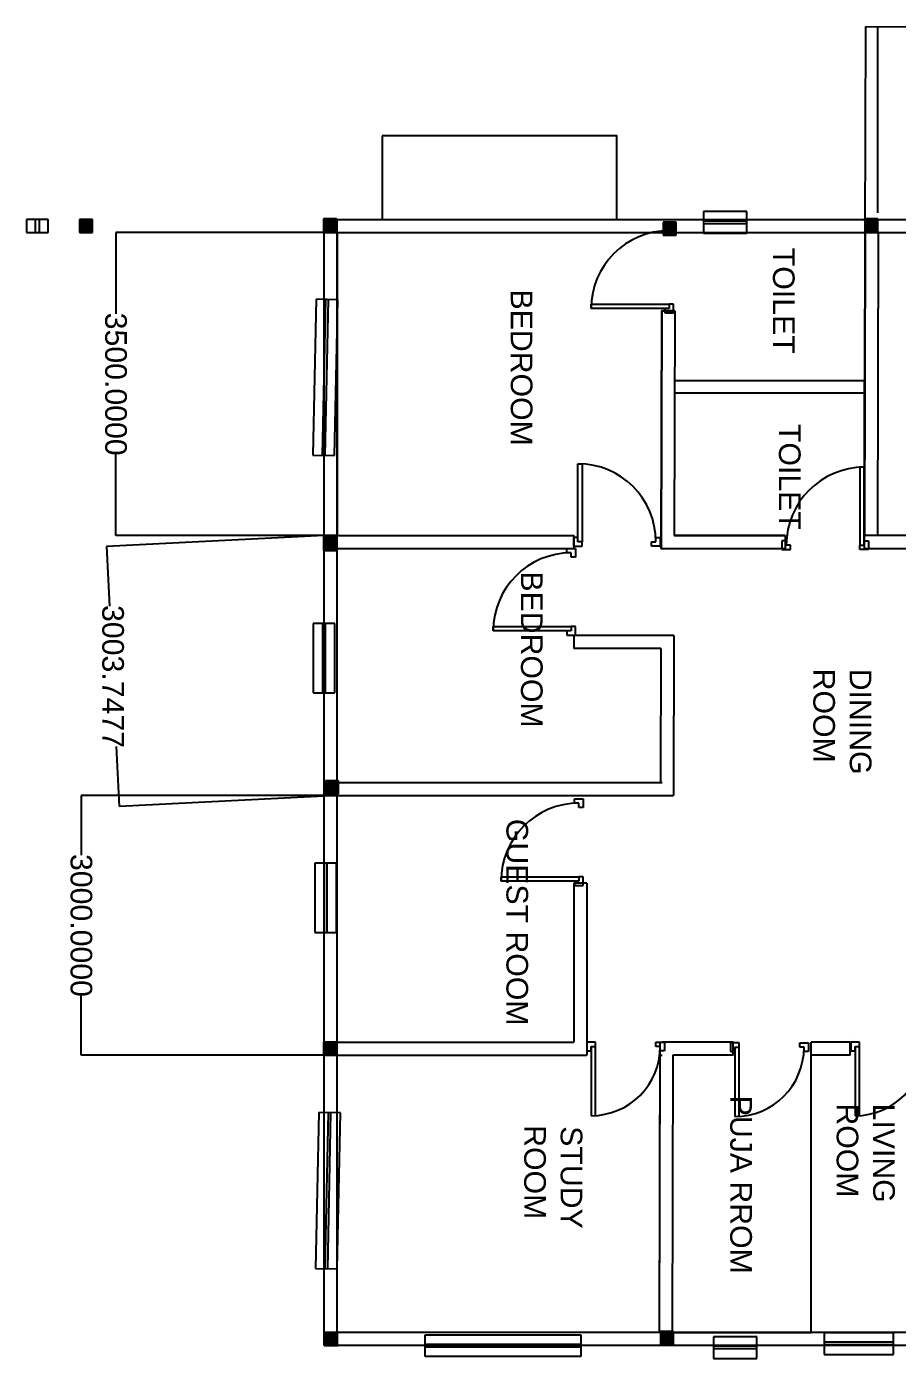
# Model space of a CAD drawing. Header units: millimetres. Extents: x 19768 to 100642, y -9270 to 68190.
# Drawn here: x 73800 to 83855, y 29734 to 45111 of the extents above; entities that cross this region are included whole.
import ezdxf

# ---------------------------------------------------------------- set-up
doc = ezdxf.new("R2010")
doc.units = ezdxf.units.MM
for name, color, linetype in [('chajha', 50, 'Continuous'), ('dimension', 80, 'Continuous'), ('doors', 200, 'Continuous'), ('projection', 255, 'Continuous'), ('text', 240, 'Continuous'), ('wall', 30, 'Continuous'), ('windows', 140, 'Continuous')]:
    doc.layers.add(name, color=color, linetype=linetype)
doc.styles.get("Standard").update_dxf_attribs({"font": 'arial.ttf', "height": 500})

msp = doc.modelspace()

# ---------------------------------------------------------------- hatches: boundary and pattern name
at = {"layer": 'projection', "true_color": 0x9898cc}
h = msp.add_hatch(color=253, dxfattribs=at)
h.dxf.hatch_style = 1
h.paths.add_polyline_path([(74410, 42883.23537914375), (74410, 42733.23537914375), (74560, 42733.23537914375), (74560, 42883.23537914375)])
at = {"layer": 'projection', "true_color": 0xf26722}
h = msp.add_hatch(color=30, dxfattribs=at)
h.dxf.hatch_style = 1
h.paths.add_polyline_path([(74410, 42883.23537914375), (74410, 42733.23537914375), (74560, 42733.23537914375), (74560, 42883.23537914375)])
at = {"layer": 'projection', "true_color": 0x9898cc}
h = msp.add_hatch(color=253, dxfattribs=at)
h.dxf.hatch_style = 1
h.paths.add_polyline_path([(77230, 42893.23537914375), (77230, 42743.23537914375), (77380, 42743.23537914375), (77380, 42893.23537914375)])
at = {"layer": 'projection', "true_color": 0xf26722}
h = msp.add_hatch(color=30, dxfattribs=at)
h.dxf.hatch_style = 1
h.paths.add_polyline_path([(77230, 42893.23537914375), (77230, 42743.23537914375), (77380, 42743.23537914375), (77380, 42893.23537914375)])
at = {"layer": 'projection', "true_color": 0x9898cc}
h = msp.add_hatch(color=253, dxfattribs=at)
h.dxf.hatch_style = 1
h.paths.add_polyline_path([(81150, 42853.23537914375), (81150, 42703.23537914375), (81300, 42703.23537914375), (81300, 42853.23537914375)])
at = {"layer": 'projection', "true_color": 0xf26722}
h = msp.add_hatch(color=30, dxfattribs=at)
h.dxf.hatch_style = 1
h.paths.add_polyline_path([(81150, 42853.23537914375), (81150, 42703.23537914375), (81300, 42703.23537914375), (81300, 42853.23537914375)])
at = {"layer": 'projection', "true_color": 0x9898cc}
h = msp.add_hatch(color=253, dxfattribs=at)
h.dxf.hatch_style = 1
h.paths.add_polyline_path([(83480, 42893.23537914375), (83480, 42743.23537914375), (83630, 42743.23537914375), (83630, 42893.23537914375)])
at = {"layer": 'projection', "true_color": 0xf26722}
h = msp.add_hatch(color=30, dxfattribs=at)
h.dxf.hatch_style = 1
h.paths.add_polyline_path([(83480, 42893.23537914375), (83480, 42743.23537914375), (83630, 42743.23537914375), (83630, 42893.23537914375)])
at = {"layer": 'projection', "true_color": 0x9898cc}
h = msp.add_hatch(color=253, dxfattribs=at)
h.dxf.hatch_style = 1
h.paths.add_polyline_path([(77230, 39223.23537914375), (77230, 39073.23537914375), (77380, 39073.23537914375), (77380, 39223.23537914375)])
at = {"layer": 'projection', "true_color": 0xf26722}
h = msp.add_hatch(color=30, dxfattribs=at)
h.dxf.hatch_style = 1
h.paths.add_polyline_path([(77230, 39223.23537914375), (77230, 39073.23537914375), (77380, 39073.23537914375), (77380, 39223.23537914375)])
at = {"layer": 'projection', "true_color": 0x9898cc}
h = msp.add_hatch(color=253, dxfattribs=at)
h.dxf.hatch_style = 1
h.paths.add_polyline_path([(77230, 39213.23537914375), (77230, 39063.23537914375), (77380, 39063.23537914375), (77380, 39213.23537914375)])
at = {"layer": 'projection', "true_color": 0xf26722}
h = msp.add_hatch(color=30, dxfattribs=at)
h.dxf.hatch_style = 1
h.paths.add_polyline_path([(77230, 39213.23537914375), (77230, 39063.23537914375), (77380, 39063.23537914375), (77380, 39213.23537914375)])
at = {"layer": 'projection', "true_color": 0x9898cc}
h = msp.add_hatch(color=253, dxfattribs=at)
h.dxf.hatch_style = 1
h.paths.add_polyline_path([(77240, 36383.23537914375), (77240, 36233.23537914375), (77390, 36233.23537914375), (77390, 36383.23537914375)])
at = {"layer": 'projection', "true_color": 0xf26722}
h = msp.add_hatch(color=30, dxfattribs=at)
h.dxf.hatch_style = 1
h.paths.add_polyline_path([(77240, 36383.23537914375), (77240, 36233.23537914375), (77390, 36233.23537914375), (77390, 36383.23537914375)])
at = {"layer": 'projection', "true_color": 0x9898cc}
h = msp.add_hatch(color=253, dxfattribs=at)
h.dxf.hatch_style = 1
h.paths.add_polyline_path([(77250, 36403.23537914375), (77250, 36253.23537914375), (77400, 36253.23537914375), (77400, 36403.23537914375)])
at = {"layer": 'projection', "true_color": 0xf26722}
h = msp.add_hatch(color=30, dxfattribs=at)
h.dxf.hatch_style = 1
h.paths.add_polyline_path([(77250, 36403.23537914375), (77250, 36253.23537914375), (77400, 36253.23537914375), (77400, 36403.23537914375)])
at = {"layer": 'projection', "true_color": 0x9898cc}
h = msp.add_hatch(color=253, dxfattribs=at)
h.dxf.hatch_style = 1
h.paths.add_polyline_path([(77230, 33383.23537914375), (77230, 33233.23537914375), (77380, 33233.23537914375), (77380, 33383.23537914375)])
at = {"layer": 'projection', "true_color": 0xf26722}
h = msp.add_hatch(color=30, dxfattribs=at)
h.dxf.hatch_style = 1
h.paths.add_polyline_path([(77230, 33383.23537914375), (77230, 33233.23537914375), (77380, 33233.23537914375), (77380, 33383.23537914375)])
at = {"layer": 'projection', "true_color": 0x9898cc}
h = msp.add_hatch(color=253, dxfattribs=at)
h.dxf.hatch_style = 1
h.paths.add_polyline_path([(77240, 30033.23537914375), (77240, 29883.23537914375), (77390, 29883.23537914375), (77390, 30033.23537914375)])
at = {"layer": 'projection', "true_color": 0xf26722}
h = msp.add_hatch(color=30, dxfattribs=at)
h.dxf.hatch_style = 1
h.paths.add_polyline_path([(77240, 30033.23537914375), (77240, 29883.23537914375), (77390, 29883.23537914375), (77390, 30033.23537914375)])
at = {"layer": 'projection', "true_color": 0x9898cc}
h = msp.add_hatch(color=253, dxfattribs=at)
h.dxf.hatch_style = 1
h.paths.add_polyline_path([(81120, 30043.23537914375), (81120, 29893.23537914375), (81270, 29893.23537914375), (81270, 30043.23537914375)])
at = {"layer": 'projection', "true_color": 0xf26722}
h = msp.add_hatch(color=30, dxfattribs=at)
h.dxf.hatch_style = 1
h.paths.add_polyline_path([(81120, 30043.23537914375), (81120, 29893.23537914375), (81270, 29893.23537914375), (81270, 30043.23537914375)])

# ---------------------------------------------------------------- linework, layer by layer
at = {"layer": 'chajha'}
msp.add_lwpolyline([(77906.35129362321, 43849.07584520662), (77906.35129362321, 42883.23537914373), (80615.38857436262, 42883.23537914373), (80615.38857436262, 43849.07584520662)], close=True, dxfattribs=at)
at = {"layer": 'dimension'}
for p, q in [((83483.77631841462, 42727.6490344771), (83489.51040464, 45110.56619152881)), ((83489.68997098063, 45110.38575891171), (84686.77288843047, 45107.50518178074)), ((77237.71311996403, 42883.29787914373), (77237.71311996404, 42893.23537914376)), ((77237.71311996401, 29883.23537914375), (77237.71311996401, 42883.23537914375)), ((77237.71311996401, 42883.23537914375), (98237.713119964, 42883.23537914375)), ((77387.65061996401, 42733.23537914375), (74829.81999999999, 42733.23537914375)), ((74830, 42733.05537914374), (74830, 41793.09686618332)), ((74830, 39233.41537914375), (74830, 40173.37389210418)), ((77237.65069794282, 39233.23225804269), (74720.94991419767, 39107.39721885543)), ((77387.65061996401, 39233.23537914375), (74829.81999999999, 39233.23537914375)), ((74721.13867838972, 39107.22643220548), (74755.61529875919, 38417.69402481611)), ((74871.12070084762, 36107.58598304748), (74836.64408047816, 36797.11839043685)), ((77387.65061996401, 36233.23537914375), (74429.81999999999, 36233.23537914375)), ((74430, 36233.05537914376), (74430, 35543.09686618332)), ((77387.65069794282, 36233.23225804268), (74870.94991419767, 36107.39721885543)), ((74430, 33233.41537914374), (74430, 33923.37389210418)), ((77387.65061996401, 33233.23537914375), (74429.81999999999, 33233.23537914375)), ((98237.713119964, 29883.23537914374), (77237.71311996401, 29883.23537914375))]:
    msp.add_line(p, q, dxfattribs=at)
for points in [[(83489.69004317033, 45110.41575882485), (83489.68989879092, 45110.35575899857), (83489.50997150177, 45110.38619204995)], [(74830.03, 42733.05537914374), (74829.97, 42733.05537914374), (74830, 42733.23537914375)], [(74830.03, 39233.41537914375), (74829.97, 39233.41537914375), (74830, 39233.23537914375)], [(74721.16864095989, 39107.227930334), (74721.10871581956, 39107.22493407698), (74721.12968961868, 39107.40620762648)], [(74430.03, 36233.05537914376), (74429.97, 36233.05537914376), (74430, 36233.23537914375)], [(74871.1506634178, 36107.587481176), (74871.09073827746, 36107.58448491897), (74871.12968961868, 36107.40620762648)], [(74430.03, 33233.41537914374), (74429.97, 33233.41537914374), (74430, 33233.23537914375)]]:
    msp.add_solid(points, dxfattribs=at)
at = {"layer": 'doors'}
for p, q in [((81168.59405505694, 42754.60843452471), (81168.59405505694, 42804.60843452471)), ((81168.59405505694, 42804.60843452471), (81268.59405505694, 42804.60843452471)), ((81218.59405505694, 42754.60843452471), (81168.59405505694, 42754.60843452471)), ((81218.59405505694, 42704.60843452471), (81218.59405505694, 42754.60843452471)), ((81268.59405505694, 42804.60843452471), (81268.59405505694, 42704.60843452471)), ((81268.59405505694, 42704.60843452471), (81218.59405505694, 42704.60843452471)), ((80318.59405505694, 41854.60843452471), (80318.59405505694, 41904.60843452471)), ((80318.59405505694, 41904.60843452471), (81218.59405505694, 41904.60843452471)), ((81218.59405505694, 41854.60843452471), (80318.59405505694, 41854.60843452471)), ((81218.59405505694, 41854.60843452471), (81168.59405505694, 41854.60843452471)), ((81168.59405505694, 41854.60843452471), (81168.59405505694, 41804.60843452471)), ((81218.59405505694, 41904.60843452471), (81218.59405505694, 41854.60843452471)), ((81268.59405505694, 41904.60843452471), (81218.59405505694, 41904.60843452471)), ((81268.59405505694, 41804.60843452471), (81268.59405505694, 41904.60843452471)), ((81168.59405505694, 41804.60843452471), (81268.59405505694, 41804.60843452471)), ((80166.94196048101, 40062.93839944126), (80216.94196048101, 40062.93839944126)), ((80166.94196048101, 39162.93839944126), (80166.94196048101, 40062.93839944126)), ((80216.94196048101, 40062.93839944126), (80216.94196048101, 39162.93839944126)), ((83473.05803951898, 40022.93839944126), (83423.05803951898, 40022.93839944126)), ((83423.05803951898, 40022.93839944126), (83423.05803951898, 39122.93839944126)), ((83473.05803951898, 39122.93839944126), (83473.05803951898, 40022.93839944126)), ((80166.94196048101, 39212.93839944126), (80116.94196048101, 39212.93839944126)), ((80116.94196048101, 39212.93839944126), (80116.94196048101, 39112.93839944126)), ((80166.94196048101, 39162.93839944126), (80166.94196048101, 39212.93839944126)), ((81066.94196048101, 39162.93839944126), (81066.94196048101, 39212.93839944126)), ((81066.94196048101, 39212.93839944126), (81116.94196048101, 39212.93839944126)), ((81116.94196048101, 39212.93839944126), (81116.94196048101, 39112.93839944126)), ((80038.59405505694, 39034.60843452471), (80038.59405505694, 39084.60843452471)), ((80038.59405505694, 39084.60843452471), (80138.59405505694, 39084.60843452471)), ((80116.94196048101, 39112.93839944126), (80216.94196048101, 39112.93839944126)), ((80138.59405505694, 39084.60843452471), (80138.59405505694, 38984.60843452471)), ((80216.94196048101, 39162.93839944126), (80166.94196048101, 39162.93839944126)), ((80216.94196048101, 39112.93839944126), (80216.94196048101, 39162.93839944126)), ((81016.94196048101, 39162.93839944126), (81066.94196048101, 39162.93839944126)), ((81016.94196048101, 39112.93839944126), (81016.94196048101, 39162.93839944126)), ((81116.94196048101, 39112.93839944126), (81016.94196048101, 39112.93839944126)), ((82573.05803951898, 39172.93839944126), (82523.05803951898, 39172.93839944126)), ((82523.05803951898, 39172.93839944126), (82523.05803951898, 39072.93839944126)), ((82523.05803951898, 39072.93839944126), (82623.05803951898, 39072.93839944126)), ((82573.05803951898, 39122.93839944126), (82573.05803951898, 39172.93839944126)), ((82623.05803951898, 39122.93839944126), (82573.05803951898, 39122.93839944126)), ((82623.05803951898, 39072.93839944126), (82623.05803951898, 39122.93839944126)), ((83423.05803951898, 39122.93839944126), (83473.05803951898, 39122.93839944126)), ((83423.05803951898, 39072.93839944126), (83423.05803951898, 39122.93839944126)), ((83523.05803951898, 39072.93839944126), (83423.05803951898, 39072.93839944126)), ((83473.05803951898, 39122.93839944126), (83473.05803951898, 39172.93839944126)), ((83473.05803951898, 39172.93839944126), (83523.05803951898, 39172.93839944126)), ((83523.05803951898, 39172.93839944126), (83523.05803951898, 39072.93839944126)), ((80088.59405505694, 39034.60843452471), (80038.59405505694, 39034.60843452471)), ((80088.59405505694, 38984.60843452471), (80088.59405505694, 39034.60843452471)), ((80138.59405505694, 38984.60843452471), (80088.59405505694, 38984.60843452471)), ((79188.59405505694, 38134.60843452471), (79188.59405505694, 38184.60843452471)), ((79188.59405505694, 38184.60843452471), (80088.59405505694, 38184.60843452471)), ((80088.59405505694, 38184.60843452471), (80088.59405505694, 38134.60843452471)), ((80138.59405505694, 38184.60843452471), (80088.59405505694, 38184.60843452471)), ((80138.59405505694, 38084.60843452471), (80138.59405505694, 38184.60843452471)), ((80088.59405505694, 38134.60843452471), (79188.59405505694, 38134.60843452471)), ((80088.59405505694, 38134.60843452471), (80038.59405505694, 38134.60843452471)), ((80038.59405505694, 38134.60843452471), (80038.59405505694, 38084.60843452471)), ((80038.59405505694, 38084.60843452471), (80138.59405505694, 38084.60843452471)), ((80128.59405505694, 36144.60843452471), (80128.59405505694, 36194.60843452471)), ((80128.59405505694, 36194.60843452471), (80228.59405505694, 36194.60843452471)), ((80178.59405505694, 36144.60843452471), (80128.59405505694, 36144.60843452471)), ((80178.59405505694, 36094.60843452471), (80178.59405505694, 36144.60843452471)), ((80228.59405505694, 36194.60843452471), (80228.59405505694, 36094.60843452471)), ((80228.59405505694, 36094.60843452471), (80178.59405505694, 36094.60843452471)), ((79278.59405505694, 35244.60843452471), (79278.59405505694, 35294.60843452471)), ((79278.59405505694, 35294.60843452471), (80178.59405505694, 35294.60843452471)), ((80178.59405505694, 35244.60843452471), (79278.59405505694, 35244.60843452471)), ((80178.59405505694, 35244.60843452471), (80128.59405505694, 35244.60843452471)), ((80128.59405505694, 35244.60843452471), (80128.59405505694, 35194.60843452471)), ((80178.59405505694, 35294.60843452471), (80178.59405505694, 35244.60843452471)), ((80228.59405505694, 35294.60843452471), (80178.59405505694, 35294.60843452471)), ((80228.59405505694, 35194.60843452471), (80228.59405505694, 35294.60843452471)), ((80128.59405505694, 35194.60843452471), (80228.59405505694, 35194.60843452471)), ((80367.8201572689, 33385.25937111996), (80267.8201572689, 33385.25937111996)), ((80267.8201572689, 33385.25937111996), (80267.8201572689, 33285.25937111996)), ((80367.8201572689, 33335.25937111996), (80367.8201572689, 33385.25937111996)), ((81067.8201572689, 33335.25937111996), (81067.8201572689, 33385.25937111996)), ((81067.8201572689, 33385.25937111996), (81167.8201572689, 33385.25937111996)), ((81167.8201572689, 33385.25937111996), (81167.8201572689, 33285.25937111996)), ((82027.8201572689, 33375.25937111996), (81927.8201572689, 33375.25937111996)), ((81927.8201572689, 33375.25937111996), (81927.8201572689, 33275.25937111996)), ((82027.8201572689, 33325.25937111996), (82027.8201572689, 33375.25937111996)), ((82727.8201572689, 33325.25937111996), (82727.8201572689, 33375.25937111996)), ((82727.8201572689, 33375.25937111996), (82827.8201572689, 33375.25937111996)), ((82827.8201572689, 33375.25937111996), (82827.8201572689, 33275.25937111996)), ((83417.8201572689, 33385.25937111996), (83317.8201572689, 33385.25937111996)), ((83317.8201572689, 33385.25937111996), (83317.8201572689, 33285.25937111996)), ((83417.8201572689, 33335.25937111996), (83417.8201572689, 33385.25937111996)), ((80267.8201572689, 33285.25937111996), (80317.8201572689, 33285.25937111996)), ((80317.8201572689, 33285.25937111996), (80317.8201572689, 33335.25937111996)), ((80317.8201572689, 33335.25937111996), (80367.8201572689, 33335.25937111996)), ((80317.8201572689, 33335.25937111996), (80317.8201572689, 32535.25937111996)), ((80367.8201572689, 32535.25937111996), (80367.8201572689, 33335.25937111996)), ((81117.8201572689, 33335.25937111996), (81067.8201572689, 33335.25937111996)), ((81117.8201572689, 33285.25937111996), (81117.8201572689, 33335.25937111996)), ((81167.8201572689, 33285.25937111996), (81117.8201572689, 33285.25937111996)), ((81927.8201572689, 33275.25937111996), (81977.8201572689, 33275.25937111996)), ((81977.8201572689, 33275.25937111996), (81977.8201572689, 33325.25937111996)), ((81977.8201572689, 33325.25937111996), (82027.8201572689, 33325.25937111996)), ((81977.8201572689, 33325.25937111996), (81977.8201572689, 32525.25937111996)), ((82027.8201572689, 32525.25937111996), (82027.8201572689, 33325.25937111996)), ((82777.8201572689, 33325.25937111996), (82727.8201572689, 33325.25937111996)), ((82777.8201572689, 33275.25937111996), (82777.8201572689, 33325.25937111996)), ((82827.8201572689, 33275.25937111996), (82777.8201572689, 33275.25937111996)), ((83317.8201572689, 33285.25937111996), (83367.8201572689, 33285.25937111996)), ((83367.8201572689, 33285.25937111996), (83367.8201572689, 33335.25937111996)), ((83367.8201572689, 33335.25937111996), (83417.8201572689, 33335.25937111996)), ((83367.8201572689, 33335.25937111996), (83367.8201572689, 32535.25937111996)), ((83417.8201572689, 32535.25937111996), (83417.8201572689, 33335.25937111996))]:
    msp.add_line(p, q, dxfattribs=at)
for centre, radius, start, end in [((81218.59405505694, 41854.60843452471), 900, 90, 180), ((80166.94196048101, 39162.93839944126), 900.0000000000036, 0, 90), ((83473.05803951898, 39122.93839944126), 900, 90, 180), ((80088.59405505694, 38134.60843452471), 900, 90, 180), ((80178.59405505694, 35244.60843452471), 900, 90, 180), ((80317.8201572689, 33335.25937111996), 800, 270, 0), ((81977.8201572689, 33325.25937111996), 800, 270, 0), ((83367.8201572689, 33335.25937111996), 800, 270, 0)]:
    msp.add_arc(centre, radius, start, end, dxfattribs=at)
at = {"layer": 'projection'}
for p, q in [((83630, 42960), (83630.00000000001, 45110.04812660994)), ((77260, 42840), (77260, 42893.23537914375)), ((77380, 42860), (77380, 42893.23537914375)), ((83480, 42870), (83480, 42893.23537914375)), ((74410, 42733.23537914375), (74410, 42733.23537914375)), ((74410, 42733.23537914375), (74410, 42733.23537914375)), ((74410, 42733.23537914375), (74410, 42733.23537914375)), ((74410, 42733.23537914375), (74410, 42733.23537914375)), ((77230, 42743.23537914375), (77230, 42743.23537914375)), ((77230, 42743.23537914375), (77230, 42743.23537914375)), ((77230, 42743.23537914375), (77230, 42743.23537914375)), ((77230, 42743.23537914375), (77230, 42743.23537914375)), ((81150, 42703.23537914375), (81150, 42703.23537914375)), ((81150, 42703.23537914375), (81150, 42703.23537914375)), ((81150, 42703.23537914375), (81150, 42703.23537914375)), ((81150, 42703.23537914375), (81150, 42703.23537914375)), ((83480, 42743.23537914375), (83480, 42743.23537914375)), ((83480, 42743.23537914375), (83480, 42743.23537914375)), ((83480, 42743.23537914375), (83480, 42743.23537914375)), ((83480, 42743.23537914375), (83480, 42743.23537914375)), ((77230, 39073.23537914375), (77230, 39073.23537914375)), ((77230, 39073.23537914375), (77230, 39073.23537914375)), ((77230, 39073.23537914375), (77230, 39073.23537914375)), ((77230, 39073.23537914375), (77230, 39073.23537914375)), ((77230, 39063.23537914375), (77230, 39063.23537914375)), ((77230, 39063.23537914375), (77230, 39063.23537914375)), ((77230, 39063.23537914375), (77230, 39063.23537914375)), ((77230, 39063.23537914375), (77230, 39063.23537914375)), ((77240, 36233.23537914375), (77240, 36233.23537914375)), ((77240, 36233.23537914375), (77240, 36233.23537914375)), ((77240, 36233.23537914375), (77240, 36233.23537914375)), ((77240, 36233.23537914375), (77240, 36233.23537914375)), ((77250, 36253.23537914375), (77250, 36253.23537914375)), ((77250, 36253.23537914375), (77250, 36253.23537914375)), ((77250, 36253.23537914375), (77250, 36253.23537914375)), ((77250, 36253.23537914375), (77250, 36253.23537914375)), ((77230, 33233.23537914375), (77230, 33233.23537914375)), ((77230, 33233.23537914375), (77230, 33233.23537914375)), ((77230, 33233.23537914375), (77230, 33233.23537914375)), ((77230, 33233.23537914375), (77230, 33233.23537914375)), ((77240, 29883.23537914375), (77240, 29883.23537914375)), ((77240, 29883.23537914375), (77240, 29883.23537914375)), ((77240, 29883.23537914375), (77240, 29883.23537914375)), ((77240, 29883.23537914375), (77240, 29883.23537914375)), ((81120, 29893.23537914375), (81120, 29893.23537914375)), ((81120, 29893.23537914375), (81120, 29893.23537914375)), ((81120, 29893.23537914375), (81120, 29893.23537914375)), ((81120, 29893.23537914375), (81120, 29893.23537914375))]:
    msp.add_line(p, q, dxfattribs=at)
at = {"layer": 'wall'}
for p, q in [((73800, 42883.23537914375), (73800, 42733.23537914375)), ((73950, 42883.23537914375), (73800, 42883.23537914375)), ((73900, 42883.23537914375), (73900, 42733.23537914375)), ((74050, 42883.23537914375), (73900, 42883.23537914375)), ((73950, 42733.23537914375), (73950, 42883.23537914375)), ((74050, 42733.23537914375), (74050, 42883.23537914375)), ((74410, 42883.23537914375), (74410, 42733.23537914375)), ((74560, 42883.23537914375), (74410, 42883.23537914375)), ((74560, 42733.23537914375), (74560, 42883.23537914375)), ((77230, 42893.23537914375), (77230, 42743.23537914375)), ((77380, 42893.23537914375), (77230, 42893.23537914375)), ((77237.71311996401, 42883.23537914375), (77237.71311996401, 42733.23537914375)), ((77387.71311996401, 42883.23537914375), (77237.71311996401, 42883.23537914375)), ((77380, 42743.23537914375), (77380, 42893.23537914375)), ((77387.71311996401, 42733.23537914375), (77387.71311996401, 42883.23537914375)), ((81150, 42853.23537914375), (81150, 42703.23537914375)), ((81300, 42853.23537914375), (81150, 42853.23537914375)), ((81300, 42703.23537914375), (81300, 42853.23537914375)), ((83480, 42893.23537914375), (83480, 42743.23537914375)), ((83630, 42893.23537914375), (83480, 42893.23537914375)), ((83630, 42743.23537914375), (83630, 42893.23537914375)), ((73800, 42733.23537914375), (73950, 42733.23537914375)), ((73900, 42733.23537914375), (74050, 42733.23537914375)), ((74410, 42733.23537914375), (74560, 42733.23537914375)), ((77230, 42743.23537914375), (77380, 42743.23537914375)), ((77237.71311996401, 42733.23537914375), (77387.71311996401, 42733.23537914375)), ((77387.71311996401, 30033.23537914375), (77387.71311996401, 42733.23537914375)), ((77387.71311996401, 42733.23537914375), (98087.713119964, 42733.23537914375)), ((77387.71311996401, 42733.23537914375), (77387.71311996401, 39233.23537914375)), ((81150, 42703.23537914375), (81300, 42703.23537914375)), ((83483.7761680194, 42727.58653465805), (83475.36847283025, 39233.59632767318)), ((83475.36847283025, 39233.59632767318), (83483.7761680194, 42727.58653465805)), ((83483.7761680194, 42727.58653465805), (83475.36847283025, 39233.59632767318)), ((83480, 42743.23537914375), (83630, 42743.23537914375)), ((83633.77573373928, 42727.22558612862), (83626.67522542941, 39233.23537914374)), ((81131.60947442666, 41830.00000000001), (81124.9998509531, 39083.23537914375)), ((81134.1094816647, 41830.00000000001), (81127.49985819112, 39083.23537914375)), ((81286.28253022284, 41830.00000000001), (81131.60947442666, 41830.00000000001)), ((81131.60947442666, 41830.00000000001), (81284.10991594604, 41830.00000000001)), ((81284.10991594604, 41830.00000000001), (81277.86124204693, 39233.23537914375)), ((81132.16035396261, 41020.00000000001), (81129.66034672459, 41020.00000000001)), ((81400, 41020.00000000001), (81282.16078824396, 41020.00000000001)), ((83475.36847283025, 41020.00000000001), (81400, 41020.00000000001)), ((83475.36847283025, 41020.00000000001), (81400, 41020.00000000001)), ((83475.36847283025, 39083.23537914375), (83475.36847283025, 41020.00000000001)), ((81131.82346769312, 40880.00000000001), (81129.3234604551, 40880.00000000001)), ((83475.36847283025, 40880.00000000001), (81281.82390197447, 40880.00000000001)), ((77230, 39223.23537914375), (77230, 39073.23537914375)), ((77380, 39223.23537914375), (77230, 39223.23537914375)), ((77230, 39213.23537914375), (77230, 39063.23537914375)), ((77380, 39213.23537914375), (77230, 39213.23537914375)), ((77380, 39073.23537914375), (77380, 39223.23537914375)), ((77380, 39063.23537914375), (77380, 39213.23537914375)), ((77387.71311996401, 39233.23537914375), (80120, 39233.23537914375)), ((80120, 39233.23537914375), (80120, 39083.23537914373)), ((81125.36080052756, 39233.23537914375), (81127.86080776557, 39233.23537914375)), ((82560, 39233.23537914375), (81277.86124204693, 39233.23537914375)), ((81277.86124204693, 39233.23537914375), (82560, 39233.23537914375)), ((82560, 39233.23537914374), (82560, 39083.23537914375)), ((84959.99999999999, 39233.23537914375), (83475.36847283025, 39233.23537914375)), ((77230, 39073.23537914375), (77380, 39073.23537914375)), ((77230, 39063.23537914375), (77380, 39063.23537914375)), ((77387.71311996401, 39083.23537914375), (80120, 39083.23537914375)), ((81124.9998509531, 39083.23537914375), (82559.99999999999, 39083.23537914375)), ((83475.36847283025, 39083.23537914375), (84959.99999999999, 39083.23537914375)), ((81275.08617658459, 38080.00000000001), (80120, 38080.00000000001)), ((81122.58573506521, 38080.00000000001), (80120, 38080.00000000001)), ((80120, 38080.00000000001), (80120, 37930.00000000001)), ((81275.08617658458, 38080.00000000001), (81270.64225055776, 36233.23537914375)), ((81122.58573506521, 37930.00000000001), (80120, 37930.00000000001)), ((81122.22478549075, 37930.00000000001), (81118.50275861284, 36383.23537914375)), ((77240, 36383.23537914375), (77240, 36233.23537914375)), ((77390, 36383.23537914375), (77240, 36383.23537914375)), ((77250, 36403.23537914375), (77250, 36253.23537914375)), ((77400, 36403.23537914375), (77250, 36403.23537914375)), ((77387.71311996401, 36383.23537914375), (81137.71311996401, 36383.23537914375)), ((77390, 36233.23537914375), (77390, 36383.23537914375)), ((77400, 36253.23537914375), (77400, 36403.23537914375)), ((77240, 36233.23537914375), (77390, 36233.23537914375)), ((77250, 36253.23537914375), (77400, 36253.23537914375)), ((77387.71311996401, 36233.23537914375), (81270.64225055776, 36233.23537914375)), ((80120, 35220.00000000001), (80120, 33383.23537914375)), ((80270, 35220.00000000001), (80120, 35220.00000000001)), ((80270, 35220.00000000001), (80270, 33233.23537914375)), ((77230, 33383.23537914375), (77230, 33233.23537914375)), ((77380, 33383.23537914375), (77230, 33383.23537914375)), ((77380, 33233.23537914375), (77380, 33383.23537914375)), ((77387.71311996401, 33383.23537914375), (80120, 33383.23537914375)), ((81113.7837743617, 33383.23537914375), (81105.7225671988, 30033.23537914375)), ((81113.7837743617, 33383.23537914375), (81137.71311996401, 33383.23537914375)), ((81960, 33383.18734361102), (81137.7218825607, 33383.23537888781)), ((81960, 33233.13476777491), (81960, 33383.18734361102)), ((83309.99999999997, 33383.10848024076), (82860, 33383.13476803084)), ((82860, 30310.00000000001), (82860, 33383.13476803084)), ((83310, 33480.00000000001), (83310, 33480.00000000001)), ((83310, 33233.04714180793), (83309.99999999999, 33383.10848024076)), ((77230, 33233.23537914375), (77380, 33233.23537914375)), ((77387.71311996401, 33233.23537914375), (80270, 33233.23537914375)), ((81110.92281754922, 33233.23537914375), (81103.2225744368, 30033.24139495257)), ((81110.92281754922, 33233.23537914375), (81137.71311996401, 33233.23537914375)), ((81263.42324139735, 33233.22803549645), (81255.7221329187, 30032.87443061431)), ((81959.99999999999, 33233.18734335511), (81263.42324139735, 33233.22803549645)), ((83309.99999999999, 33233.10847998482), (82860, 33233.13476777491)), ((82860, 30033.23537914375), (82860, 30310.00000000001)), ((77240, 30033.23537914375), (77240, 29883.23537914375)), ((77390, 30033.23537914375), (77240, 30033.23537914375)), ((98087.713119964, 30033.23537914374), (77387.71311996401, 30033.23537914375)), ((77390, 29883.23537914375), (77390, 30033.23537914375)), ((81120, 30043.23537914375), (81120, 29893.23537914375)), ((81270, 30043.23537914375), (81120, 30043.23537914375)), ((81255.72300148016, 30033.23537914375), (82860, 30033.23537914375)), ((81270, 29893.23537914375), (81270, 30043.23537914375)), ((83603.22979798337, 30033.23537914375), (83603.21533643515, 30027.22558612862)), ((77240, 29883.23537914375), (77390, 29883.23537914375)), ((81120, 29893.23537914375), (81270, 29893.23537914375))]:
    msp.add_line(p, q, dxfattribs=at)
at = {"layer": 'windows'}
for p, q in [((82118.33540785639, 42976.32703928345), (81618.33540785639, 42976.32703928345)), ((81618.33540785639, 42976.32703928345), (81618.33540785639, 42726.32703928345)), ((82118.33540785639, 42726.32703928345), (82118.33540785639, 42976.32703928345)), ((81618.33540785639, 42866.32703928345), (82118.33540785639, 42866.32703928345)), ((81618.33540785639, 42836.32703928345), (82118.33540785639, 42836.32703928345)), ((81618.33540785639, 42726.32703928345), (82118.33540785639, 42726.32703928345)), ((77144.71936819238, 41962.49988610174), (77107.03129690919, 40162.89448233042)), ((77394.66456316062, 41957.26543175685), (77144.71936819238, 41962.49988610174)), ((77217.00718269522, 40160.59132241867), (77254.69525397841, 41960.19672618998)), ((77217.00718269522, 40160.59132241867), (77254.69525397841, 41960.19672618998)), ((77247.0006060914, 40159.96318789727), (77284.6886773746, 41959.56859166861)), ((77356.97649187743, 40157.66002798553), (77394.66456316062, 41957.26543175685)), ((77107.03129690919, 40162.89448233042), (77356.97649187743, 40157.66002798553)), ((77360, 38220.00000000001), (77110, 38220.00000000001)), ((77110, 38220.00000000001), (77110, 37420.00000000001)), ((77220, 37420.00000000001), (77220, 38220.00000000001)), ((77250, 37420.00000000001), (77250, 38220.00000000001)), ((77360, 37420.00000000001), (77360, 38220.00000000001)), ((77110, 37420.00000000001), (77360, 37420.00000000001)), ((77380, 35450.00000000001), (77130, 35450.00000000001)), ((77130, 35450.00000000001), (77130, 34650.00000000001)), ((77240, 34650.00000000001), (77240, 35450.00000000001)), ((77270, 34650.00000000001), (77270, 35450.00000000001)), ((77380, 34650.00000000001), (77380, 35450.00000000001)), ((77130, 34650.00000000001), (77380, 34650.00000000001)), ((77174.71936819238, 32572.49988610174), (77137.03129690919, 30772.89448233042)), ((77424.66456316062, 32567.26543175685), (77174.71936819238, 32572.49988610174)), ((77247.00718269522, 30770.59132241867), (77284.69525397841, 32570.19672618998)), ((77247.00718269522, 30770.59132241867), (77284.69525397841, 32570.19672618998)), ((77277.0006060914, 30769.96318789727), (77314.6886773746, 32569.56859166861)), ((77386.97649187743, 30767.66002798553), (77424.66456316062, 32567.26543175685)), ((77137.03129690919, 30772.89448233042), (77386.97649187743, 30767.66002798553)), ((78401.46795682848, 30006.72058185535), (80201.46795682848, 30006.72058185536)), ((78401.46795682848, 29756.72058185535), (78401.46795682848, 30006.72058185535)), ((80201.46795682848, 30006.72058185536), (80201.46795682848, 29756.72058185536)), ((83810, 30030.00000000001), (83010, 30030.00000000001)), ((83010, 30030.00000000001), (83010, 29780.00000000001)), ((83810, 29780.00000000001), (83810, 30030.00000000001)), ((78401.46795682848, 29896.72058185535), (80201.46795682848, 29896.72058185536)), ((78401.46795682848, 29866.72058185535), (80201.46795682848, 29866.72058185536)), ((78401.46795682848, 29866.72058185535), (80201.46795682848, 29866.72058185536)), ((82231.66459214361, 29983.67296071658), (81731.66459214361, 29983.67296071658)), ((81731.66459214361, 29983.67296071658), (81731.66459214361, 29733.67296071658)), ((82231.66459214361, 29873.67296071658), (81731.66459214361, 29873.67296071658)), ((82231.66459214361, 29843.67296071658), (81731.66459214361, 29843.67296071658)), ((82231.66459214361, 29733.67296071658), (82231.66459214361, 29983.67296071658)), ((83810, 29920.00000000001), (83010, 29920.00000000001)), ((83810, 29890.00000000001), (83010, 29890.00000000001)), ((80201.46795682848, 29756.72058185536), (78401.46795682848, 29756.72058185535)), ((81731.66459214361, 29733.67296071658), (82231.66459214361, 29733.67296071658)), ((83010, 29780.00000000001), (83810, 29780.00000000001))]:
    msp.add_line(p, q, dxfattribs=at)

# ---------------------------------------------------------------- texts
at = {"layer": 'dimension'}
for s, p in [('3500.0000', (74707.21691678035, 41807.67262334566)), ('3003.7477', (74673.34660639902, 38432.26978197846)), ('3000.0000', (74307.21691678035, 35557.67262334566))]:
    msp.add_text(s, height=250, rotation=270, dxfattribs=at).set_placement(p)
at = {"layer": 'text'}
for s, p in [('TOILET', (82419.00709005161, 42556.72004564629)), ('BEDROOM', (79391.18101803093, 42075.3419553236)), ('TOILET', (82487.7726780219, 40522.66156270272)), ('BEDROOM', (79508.75445958432, 38820.71156528256)), ('ROOM', (82884.63619827194, 37697.4556616644)), ('DINING', (83305.73669849931, 37696.94406548433)), ('GUEST ROOM', (79340.64268006124, 35963.02759468681)), ('PUJA RROM', (81925.56616643928, 32766.94406548432)), ('ROOM', (83154.63619827194, 32677.45566166441)), ('LIVING', (83575.73669849931, 32675.57980900411)), ('ROOM', (79546.11653079645, 32426.09339407405)), ('STUDY', (79967.21703102383, 32414.32668193216))]:
    msp.add_text(s, height=250, rotation=270, dxfattribs=at).set_placement(p)

doc.saveas('drawing.dxf')
